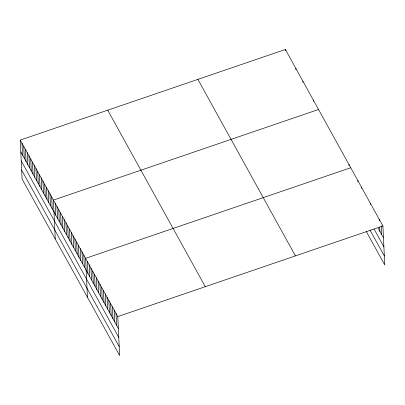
<?xml version="1.0" encoding="UTF-8"?>
<svg xmlns="http://www.w3.org/2000/svg" width="405" height="405" viewBox="0 0 405 405"><rect width="100%" height="100%" fill="white"/><g stroke="black" fill="none" stroke-linecap="round" stroke-linejoin="round"><path stroke-width="0.61" d="M20.25 140.074L117.784 316.589L119.617 355.524L22.088 179.01L20.25 140.074L285.383 49.476L382.912 225.99L384.75 264.926L366.272 231.488M318.543 109.492L53.409 200.09L55.247 239.026M350.73 167.741L85.597 258.339L87.434 297.275M117.784 316.589L382.912 225.99M378.108 228.172L383.474 237.882M374.063 229.007L383.894 246.807M370.023 230.111L384.33 256M197.888 79.37L295.422 255.889M107.745 110.175L205.274 286.689M20.812 151.966L118.346 328.48M21.232 160.891L118.766 337.406M21.667 170.085L119.197 346.599M381.272 225.884L381.687 234.642M379.338 219.52L379.399 220.771M379.693 227.028L379.9 231.407M370.398 203.335L370.459 204.591M361.457 187.156L361.513 188.406M357.878 180.686L357.939 181.936M348.938 164.506L348.999 165.756M313.308 100.015L313.364 101.265M302.834 81.061L302.894 82.311M295.852 68.425L295.913 69.675M285.383 49.476L285.439 50.726M115.997 313.354L116.554 325.245M114.205 310.119L114.767 322.01M112.418 306.884L112.98 318.77M110.631 303.644L111.193 315.535M108.844 300.409L109.406 312.301M107.057 297.174L107.614 309.066M105.265 293.939L105.826 305.826M103.477 290.699L104.039 302.591M101.69 287.464L102.252 299.356M99.903 284.229L100.46 296.121M98.116 280.994L98.673 292.881M96.324 277.754L96.886 289.646M94.537 274.519L95.099 286.411M92.75 271.284L93.312 283.176M90.963 268.049L91.52 279.936M89.171 264.809L89.733 276.701M87.384 261.574L87.946 273.466M83.81 255.104L84.372 266.996M82.023 251.869L82.579 263.756M80.23 248.629L80.792 260.521M78.443 245.395L79.005 257.286M76.656 242.16L77.218 254.051M74.869 238.925L75.431 250.811M73.082 235.685L73.639 247.577M71.29 232.45L71.852 244.342M69.503 229.215L70.065 241.107M67.716 225.98L68.278 237.867M65.929 222.74L66.491 234.632M64.142 219.505L64.699 231.397M62.35 216.27L62.912 228.162M60.563 213.035L61.125 224.922M58.776 209.795L59.338 221.687M56.989 206.56L57.55 218.452M55.202 203.325L55.758 215.217M51.668 196.931L52.225 208.823M49.921 193.772L50.483 205.664M48.175 190.613L48.737 202.505M46.428 187.454L46.99 199.346M44.687 184.295L45.244 196.187M42.94 181.136L43.502 193.028M41.194 177.977L41.755 189.869M39.447 174.818L40.009 186.71M37.706 171.659L38.262 183.551M35.959 168.5L36.521 180.392M34.212 165.341L34.774 177.233M32.466 162.182L33.028 174.074M30.724 159.028L31.281 170.915M28.978 155.869L29.54 167.756M27.231 152.71L27.793 164.597M25.485 149.551L26.047 161.438M23.743 146.392L24.3 158.284M21.997 143.233L22.558 155.125"/></g></svg>
